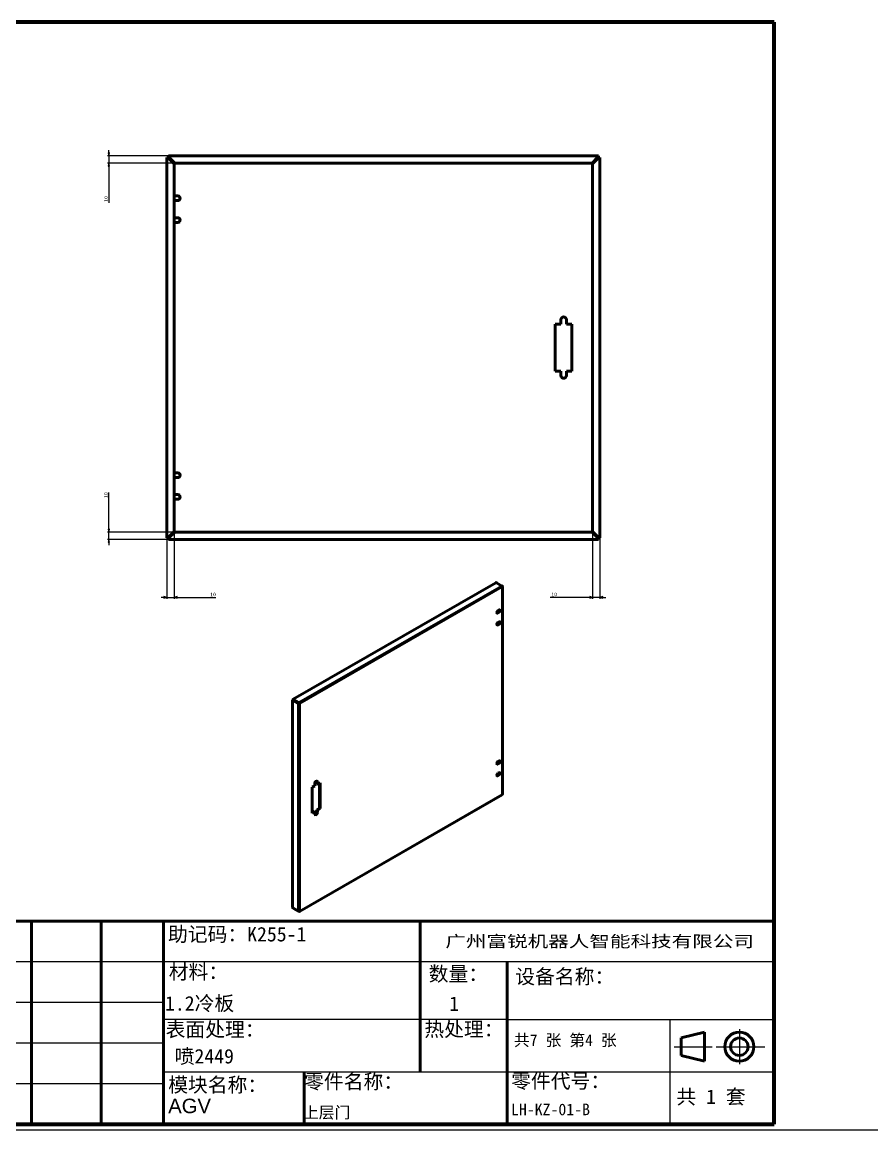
# Model space of a CAD drawing. Header units: millimetres. Extents: x 2989 to 98346, y -14444 to 9701.
# Drawn here: x 9548 to 10719, y 6378 to 7906 of the extents above; entities that cross this region are included whole.
import ezdxf
from ezdxf.enums import TextEntityAlignment as Align

# ---------------------------------------------------------------- set-up
doc = ezdxf.new("R2010")
doc.units = ezdxf.units.MM
for name, color, linetype, lineweight in [('可见 (ISO)', 7, 'Continuous', 50), ('可见窄的 (ISO)', 7, 'Continuous', 35), ('图框 (ISO)', 7, 'Continuous', 70), ('标题 (ISO)', 7, 'Continuous', 50), ('符号 (ISO)', 7, 'Continuous', 25)]:
    doc.layers.add(name, color=color, linetype=linetype, lineweight=lineweight)
doc.layers.add('尺寸 (ISO)', color=5, linetype='Continuous', lineweight=25, true_color=0x0000ff)
doc.styles.add('文本样式126', font='simfang.ttf', dxfattribs={"width": 1.3})
doc.styles.add('文本样式19', font='tahoma.ttf')
doc.styles.add('文本样式91', font='simfang.ttf')
doc.styles.add('注释文本 (ISO)', font='simfang.ttf')
doc.dimstyles.new('默认 (GB)', dxfattribs={"dimscale": 2, "dimtxt": 2.5, "dimasz": 2, "dimexe": 1, "dimexo": 0, "dimgap": 0.75, "dimtad": 1, "dimtoh": 1, "dimrnd": 1e-08, "dimdsep": 46, "dimtxsty": '注释文本 (ISO)', "dimblk": 'Filled-2', "dimcen": 0.09, "dimdle": 10, "dimclrd": 256, "dimclre": 256, "dimclrt": 256, "dimaunit": 1, "dimadec": 3, "dimazin": 2, "dimtfac": 0.52, "dimtmove": 0, "dimatfit": 3, "dimldrblk": 'Filled-1', "dimfxl": 0, "dimtolj": 1, "dimlwd": -1, "dimlwe": -1, "dimarcsym": 0})

# ---------------------------------------------------------------- blocks, each defined once
blk = doc.blocks.new('图框 A3-A4')
at = {"layer": '图框 (ISO)'}
for p, q in [((287, 200), (10, 200)), ((10, 200), (10, 10)), ((287, 10), (287, 200)), ((10, 10), (287, 10))]:
    blk.add_line(p, q, dxfattribs=at)
blk = doc.blocks.new('标题栏 GB1')
at = {"layer": '标题 (ISO)'}
for p, q in [((194.57, 65.23), (194.57, 72.23)), ((194.57, 72.23), (378.57, 72.23)), ((206.57, 65.23), (206.57, 72.23)), ((222.57, 65.23), (222.57, 72.23)), ((234.57, 65.23), (234.57, 72.23)), ((250.57, 65.23), (250.57, 72.23)), ((262.57, 65.23), (262.57, 72.23)), ((273.31, 65.23), (273.31, 72.23)), ((317.57, 65.23), (317.57, 72.23)), ((378.57, 72.23), (378.57, 65.23)), ((194.57, 37.23), (194.57, 65.23)), ((206.57, 37.23), (206.57, 65.23)), ((222.57, 44.23), (222.57, 65.23)), ((234.57, 37.23), (234.57, 65.23)), ((250.57, 37.23), (250.57, 65.23)), ((262.57, 37.23), (262.57, 65.23)), ((273.31, 65.23), (273.31, 37.23)), ((317.57, 55.23), (317.57, 65.23)), ((378.57, 65.23), (378.57, 37.23)), ((317.57, 55.23), (317.57, 46.23)), ((366.57, 53.06), (362.57, 52.06)), ((362.57, 52.06), (362.57, 49.06)), ((366.57, 48.06), (366.57, 53.06)), ((362.57, 49.06), (366.57, 48.06)), ((297.57, 46.23), (297.57, 37.23)), ((222.57, 44.23), (222.57, 37.23)), ((378.57, 37.23), (194.57, 37.23))]:
    blk.add_line(p, q, dxfattribs=at)
at = {"layer": '标题 (ISO)', "lineweight": 25}
for p, q in [((194.57, 65.23), (273.31, 65.23)), ((273.31, 65.23), (378.57, 65.23)), ((194.57, 58.23), (273.31, 58.23)), ((332.57, 55.23), (273.31, 55.23)), ((332.57, 55.23), (378.57, 55.23)), ((360.57, 55.23), (360.57, 46.23)), ((372.58, 53.56), (372.58, 47.56)), ((194.57, 51.23), (273.31, 51.23)), ((361.32, 50.56), (367.88, 50.56)), ((368.55, 50.56), (370.07, 50.56)), ((370.07, 50.56), (376.97, 50.56)), ((273.31, 46.23), (378.57, 46.23)), ((360.57, 46.23), (360.57, 37.23)), ((194.57, 44.23), (273.31, 44.23))]:
    blk.add_line(p, q, dxfattribs=at)
at = {"layer": '标题 (ISO)', "lineweight": 50}
blk.add_line((332.57, 65.23), (332.57, 37.23), dxfattribs=at)
at = {"layer": '标题 (ISO)'}
for radius in [2.5, 1.5]:
    blk.add_circle((372.57, 50.56), radius, dxfattribs=at)
at = {"layer": '标题 (ISO)', "style": '文本样式126', "width": 1.3}
blk.add_text('广州富锐机器人智能科技有限公司', height=2, dxfattribs=at).set_placement((348.5, 68.73), align=Align.MIDDLE_CENTER)
at = {"layer": '标题 (ISO)', "char_height": 2.5, "style": '注释文本 (ISO)'}
for s, insert, attachment_point in [('\\f仿宋|b0|i0;设计', (195.38, 70.83), 1), ('张成安', (206.66, 71.05), 1), ('\\f仿宋|b0|i0;标准化', (234.57, 71.28), 1), ('助记码：K255-1', (274.11, 71.21), 1), ('\\f仿宋|b0|i0;材料：', (274.24, 64.72), 1), ('\\f仿宋|b0|i0;绘图', (195.35, 64.28), 1), ('张成安', (206.92, 63.22), 1), ('\\f仿宋|b0|i0;数量：', (319.04, 64.37), 1), ('\\f仿宋|b0|i0;审核', (195.48, 57.07), 1), ('\\f仿宋|b0|i0;热处理：', (318.29, 54.82), 1), ('\\f仿宋|b0|i0;零件名称：', (297.57, 45.8), 1), ('\\f仿宋|b0|i0;零件代号：', (333.25, 45.9), 1), ('\\f仿宋|b0|i0;批准', (242.57, 40.73), 5)]:
    blk.add_mtext(s, dxfattribs=dict(at, insert=insert, attachment_point=attachment_point))
at = {"layer": '标题 (ISO)', "char_height": 2.5, "attachment_point": 1, "style": '注释文本 (ISO)'}
for s, insert, line_spacing_factor in [('设备名称：\\P', (333.96, 63.91), 0.856364), ('模块名称：\\P\\fArial|b0|i0;\\H2.5000;AGV', (274.14, 45.23), 0.872369)]:
    blk.add_mtext(s, dxfattribs=dict(at, insert=insert, line_spacing_factor=line_spacing_factor))
at = {"layer": '标题 (ISO)', "attachment_point": 1, "style": '注释文本 (ISO)'}
for s, insert, char_height, width in [('\\f仿宋|b0|i0;表面处理：', (273.7, 54.78), 2.5, 18.7135), ('\\f仿宋|b0|i0;\\H2.0000;共7 张 第4 张', (333.72, 52.69), 2, 27.2374), ('\\f仿宋|b0|i0;工艺', (195.45, 42.85), 2.5, 7.4854), ('  共 1 套', (358.32, 43.18), 2.5, 17.7919)]:
    blk.add_mtext(s, dxfattribs=dict(at, insert=insert, char_height=char_height, width=width))
at = {"layer": '标题 (ISO)'}
for tag, p, height, style in [('材料_001', (273.59, 56.78), 2.5, '注释文本 (ISO)'), ('零件代号_001', (297.34, 38.16), 2, '文本样式91'), ('描述_001', (333.22, 38.74), 2, '文本样式91')]:
    blk.add_attdef(tag, p, '', height=height, dxfattribs=dict(at, style=style))
at = {"layer": '标题 (ISO)', "style": '文本样式91'}
blk.add_attdef('热处理', text='', height=2, dxfattribs=at).set_placement((318.2, 50.63), align=Align.TOP_LEFT)
at = {"layer": '标题 (ISO)', "style": '文本样式19'}
for tag, p in [('工程核准人', (256.57, 40.73)), ('工程批准日期', (267.94, 40.73))]:
    blk.add_attdef(tag, text='', height=1, dxfattribs=at).set_placement(p, align=Align.MIDDLE_CENTER)
blk = doc.blocks.new('Filled-2')
at = {"color": 0}
for p, q in [((0, 0), (-1, 0.25)), ((-1, 0.25), (-1, -0.25)), ((-1, 0), (0, 0)), ((-1, -0.25), (0, 0))]:
    blk.add_line(p, q, dxfattribs=at)
at = {"color": 0, "flags": 128}
blk.add_lwpolyline([(-1, -0.25), (0, 0), (-1, 0.25), (-1, -0.25)], dxfattribs=at)
at = {"color": 0}
blk.add_solid([(-1, -0.25), (0, 0), (-1, 0.25), (-1, -0.25)], dxfattribs=at)
blk = doc.blocks.new('*D52')
at = {"layer": 'Defpoints', "color": 0, "transparency": 16777216}
for p in [(9757.4, 7203.5), (9747.4, 7194.7), (9747.4, 7112.6)]:
    blk.add_point(p, dxfattribs=at)
at = {"layer": '尺寸 (ISO)', "transparency": 16777216}
for p, q in [((9757.4, 7203.5), (9757.4, 7110.6)), ((9747.4, 7194.7), (9747.4, 7110.6)), ((9743.4, 7112.6), (9739.4, 7112.6)), ((9747.4, 7112.6), (9757.4, 7112.6)), ((9761.4, 7112.6), (9814.9, 7112.6))]:
    blk.add_line(p, q, dxfattribs=at)
at = {"layer": '尺寸 (ISO)', "transparency": 16777216, "xscale": 4, "yscale": 4, "zscale": 4}
blk.add_blockref('Filled-2', (9747.4, 7112.6), dxfattribs=at)
at = {"layer": '尺寸 (ISO)', "transparency": 16777216, "xscale": 4, "yscale": 4, "zscale": 4, "rotation": 180}
blk.add_blockref('Filled-2', (9757.4, 7112.6), dxfattribs=at)
at = {"layer": '尺寸 (ISO)', "transparency": 16777216, "insert": (9807.2, 7119.2), "char_height": 5, "attachment_point": 1, "style": '注释文本 (ISO)'}
blk.add_mtext('\\A1;10', dxfattribs=at)
blk = doc.blocks.new('Filled-1')
at = {"color": 0}
for p, q in [((0, 0), (-1, 0.125)), ((-1, 0.125), (-1, -0.125)), ((-1, 0), (0, 0)), ((-1, -0.125), (0, 0))]:
    blk.add_line(p, q, dxfattribs=at)
at = {"color": 0, "flags": 128}
blk.add_lwpolyline([(-1, -0.125), (0, 0), (-1, 0.125), (-1, -0.125)], dxfattribs=at)
at = {"color": 0}
blk.add_solid([(-1, -0.125), (0, 0), (-1, 0.125), (-1, -0.125)], dxfattribs=at)
blk = doc.blocks.new('*D53')
at = {"layer": 'Defpoints', "color": 0, "transparency": 16777216}
for p in [(9758.3, 7202.6), (9667.4, 7192.6), (9749.5, 7192.6)]:
    blk.add_point(p, dxfattribs=at)
at = {"layer": '尺寸 (ISO)', "transparency": 16777216}
for p, q in [((9667.4, 7206.6), (9667.4, 7257.4)), ((9758.3, 7202.6), (9665.4, 7202.6)), ((9667.4, 7192.6), (9667.4, 7202.6)), ((9749.5, 7192.6), (9665.4, 7192.6)), ((9667.4, 7188.6), (9667.4, 7184.6))]:
    blk.add_line(p, q, dxfattribs=at)
at = {"layer": '尺寸 (ISO)', "transparency": 16777216, "xscale": 4, "yscale": 4, "zscale": 4}
for p, rotation in [((9667.4, 7202.6), 270), ((9667.4, 7192.6), 90)]:
    blk.add_blockref('Filled-2', p, dxfattribs=dict(at, rotation=rotation))
at = {"layer": '尺寸 (ISO)', "transparency": 16777216, "insert": (9660.9, 7249.8), "char_height": 5, "attachment_point": 1, "rotation": 90, "style": '注释文本 (ISO)'}
blk.add_mtext('\\A1;10', dxfattribs=at)
blk = doc.blocks.new('*D54')
at = {"layer": 'Defpoints', "color": 0, "transparency": 16777216}
for p in [(10334.4, 7203.5), (10344.4, 7194.7), (10344.4, 7112.6)]:
    blk.add_point(p, dxfattribs=at)
at = {"layer": '尺寸 (ISO)', "transparency": 16777216}
for p, q in [((10334.4, 7203.5), (10334.4, 7110.6)), ((10344.4, 7194.7), (10344.4, 7110.6)), ((10330.4, 7112.6), (10276, 7112.6)), ((10344.4, 7112.6), (10334.4, 7112.6)), ((10348.4, 7112.6), (10352.4, 7112.6))]:
    blk.add_line(p, q, dxfattribs=at)
at = {"layer": '尺寸 (ISO)', "transparency": 16777216, "xscale": 4, "yscale": 4, "zscale": 4}
blk.add_blockref('Filled-2', (10334.4, 7112.6), dxfattribs=at)
at = {"layer": '尺寸 (ISO)', "transparency": 16777216, "xscale": 4, "yscale": 4, "zscale": 4, "rotation": 180}
blk.add_blockref('Filled-2', (10344.4, 7112.6), dxfattribs=at)
at = {"layer": '尺寸 (ISO)', "transparency": 16777216, "insert": (10277.5, 7119.2), "char_height": 5, "attachment_point": 1, "style": '注释文本 (ISO)'}
blk.add_mtext('\\A1;10', dxfattribs=at)
blk = doc.blocks.new('*D55')
at = {"layer": 'Defpoints', "color": 0, "transparency": 16777216}
for p in [(9749.5, 7721.6), (9667.4, 7711.6), (9758.3, 7711.6)]:
    blk.add_point(p, dxfattribs=at)
at = {"layer": '尺寸 (ISO)', "transparency": 16777216}
for p, q in [((9749.5, 7721.6), (9665.4, 7721.6)), ((9667.4, 7725.6), (9667.4, 7729.6)), ((9667.4, 7721.6), (9667.4, 7711.6)), ((9758.3, 7711.6), (9665.4, 7711.6)), ((9667.4, 7707.6), (9667.4, 7656.8))]:
    blk.add_line(p, q, dxfattribs=at)
at = {"layer": '尺寸 (ISO)', "transparency": 16777216, "xscale": 4, "yscale": 4, "zscale": 4}
for p, rotation in [((9667.4, 7721.6), 270), ((9667.4, 7711.6), 90)]:
    blk.add_blockref('Filled-2', p, dxfattribs=dict(at, rotation=rotation))
at = {"layer": '尺寸 (ISO)', "transparency": 16777216, "insert": (9660.9, 7658.3), "char_height": 5, "attachment_point": 1, "rotation": 90, "style": '注释文本 (ISO)'}
blk.add_mtext('\\A1;10', dxfattribs=at)

msp = doc.modelspace()

# ---------------------------------------------------------------- linework, layer by layer
msp.add_line((2988.9631, 6378.0578), (54625.9527, 6378.0578))
at = {"layer": '可见 (ISO)'}
for p, q in [((9747.4109, 7719.5699), (9748.6109, 7719.5699)), ((9747.4109, 7194.6669), (9747.4109, 7719.5699)), ((9748.6109, 7719.5699), (9749.8109, 7718.3699)), ((9749.8109, 7719.2184), (9748.9623, 7719.2184)), ((9749.4594, 7720.4184), (9749.4594, 7721.6184)), ((9749.4594, 7721.6184), (10342.3623, 7721.6184)), ((9749.4594, 7720.4184), (9750.6594, 7719.2184)), ((9749.8109, 7719.2184), (9749.8109, 7720.0669)), ((9749.8109, 7718.3699), (9757.4109, 7710.7699)), ((9758.2594, 7711.6184), (9750.6594, 7719.2184)), ((10341.1623, 7719.2184), (10333.5623, 7711.6184)), ((10334.4109, 7710.7699), (10342.0109, 7718.3699)), ((10342.3623, 7720.4184), (10341.1623, 7719.2184)), ((10342.0109, 7719.2184), (10342.0109, 7720.0669)), ((10343.2109, 7719.5699), (10342.0109, 7718.3699)), ((10342.0109, 7719.2184), (10342.8594, 7719.2184)), ((10342.3623, 7721.6184), (10342.3623, 7720.4184)), ((10343.2109, 7719.5699), (10344.4109, 7719.5699)), ((10344.4109, 7719.5699), (10344.4109, 7194.6669)), ((9757.4109, 7710.7699), (9757.4109, 7203.4669)), ((10333.5623, 7711.6184), (9758.2594, 7711.6184)), ((10334.4109, 7203.4669), (10334.4109, 7710.7699)), ((9759.4109, 7666.3684), (9762.4109, 7666.3684)), ((9762.4109, 7659.8684), (9759.4109, 7659.8684)), ((9759.4109, 7636.3684), (9762.4109, 7636.3684)), ((9762.4109, 7629.8684), (9759.4109, 7629.8684)), ((10282.9109, 7489.6184), (10290.6609, 7489.6184)), ((10282.9109, 7424.6184), (10282.9109, 7489.6184)), ((10290.6609, 7489.6184), (10290.6609, 7495.6184)), ((10298.1609, 7495.6184), (10298.1609, 7489.6184)), ((10298.1609, 7489.6184), (10305.9109, 7489.6184)), ((10305.9109, 7489.6184), (10305.9109, 7424.6184)), ((10290.6609, 7424.6184), (10282.9109, 7424.6184)), ((10290.6609, 7418.6184), (10290.6609, 7424.6184)), ((10305.9109, 7424.6184), (10298.1609, 7424.6184)), ((10298.1609, 7424.6184), (10298.1609, 7418.6184)), ((9759.4109, 7284.3684), (9762.4109, 7284.3684)), ((9762.4109, 7277.8684), (9759.4109, 7277.8684)), ((9759.4109, 7254.3684), (9762.4109, 7254.3684)), ((9762.4109, 7247.8684), (9759.4109, 7247.8684)), ((9757.4109, 7203.4669), (9749.8109, 7195.8669)), ((9750.6594, 7195.0184), (9758.2594, 7202.6184)), ((9758.2594, 7202.6184), (10333.5623, 7202.6184)), ((10333.5623, 7202.6184), (10341.1623, 7195.0184)), ((10342.0109, 7195.8669), (10334.4109, 7203.4669)), ((9748.6109, 7194.6669), (9747.4109, 7194.6669)), ((9748.6109, 7194.6669), (9749.8109, 7195.8669)), ((9749.8109, 7195.0184), (9748.9623, 7195.0184)), ((9749.4594, 7193.8184), (9750.6594, 7195.0184)), ((9749.4594, 7192.6184), (9749.4594, 7193.8184)), ((10342.3623, 7192.6184), (9749.4594, 7192.6184)), ((9749.8109, 7195.0184), (9749.8109, 7194.1699)), ((10342.3623, 7193.8184), (10341.1623, 7195.0184)), ((10343.2109, 7194.6669), (10342.0109, 7195.8669)), ((10342.0109, 7195.0184), (10342.8594, 7195.0184)), ((10342.0109, 7195.0184), (10342.0109, 7194.1699)), ((10342.3623, 7193.8184), (10342.3623, 7192.6184)), ((10344.4109, 7194.6669), (10343.2109, 7194.6669)), ((10200.7511, 7132.8298), (9921.5838, 6972.068)), ((10201.7144, 7132.8463), (10208.8798, 7128.72)), ((10208.8798, 7128.72), (10208.7141, 7128.6246)), ((10208.8798, 7128.5151), (10208.8798, 7128.72)), ((10209.8455, 7128.1596), (10208.8798, 7128.7157)), ((10209.4285, 7127.9195), (10209.8455, 7128.1596)), ((10209.5157, 7127.7781), (10209.8455, 7127.968)), ((10209.8455, 7127.968), (10209.8455, 7128.1596)), ((10210.3141, 6841.6111), (10210.3141, 7127.3165)), ((10203.3401, 7091.2227), (10204.7543, 7092.0371)), ((10203.9058, 7094.4397), (10205.32, 7095.2541)), ((10205.32, 7091.7114), (10203.9058, 7090.897)), ((10203.3401, 7074.8718), (10204.7543, 7075.6862)), ((10203.9058, 7078.0887), (10205.32, 7078.9031)), ((10205.32, 7075.3604), (10203.9058, 7074.546)), ((9920.783, 6970.6819), (9920.783, 6684.9764)), ((9921.5799, 6970.6819), (9921.2516, 6970.871)), ((9921.2516, 6970.222), (9928.417, 6966.0957)), ((9922.2173, 6971.238), (9921.6516, 6971.5638)), ((9921.6516, 6971.5638), (9925.2343, 6969.4847)), ((9928.9827, 6966.4215), (9921.8173, 6970.5477)), ((9929.3827, 6967.7683), (9922.2173, 6971.8946)), ((9929.3827, 6967.1143), (9922.2173, 6971.2405)), ((9922.2173, 6971.238), (9925.8, 6969.1589)), ((9925.8, 6969.1589), (9925.2343, 6969.4847)), ((9925.8, 6969.1589), (9925.8161, 6969.1682)), ((9928.9827, 6966.4215), (9928.417, 6966.0957)), ((9928.9827, 6966.2299), (9928.417, 6965.9042)), ((9928.417, 6966.0957), (9928.417, 6965.9042)), ((9928.9827, 6966.2299), (9928.9827, 6966.4215)), ((9929.5484, 6967.8637), (9929.3827, 6967.7683)), ((9929.3827, 6967.1143), (9929.3827, 6967.7683)), ((9929.5484, 6967.2097), (9929.3827, 6967.1143)), ((9929.5484, 6967.2097), (9929.5484, 6967.8637)), ((9930.114, 6966.2299), (9930.6797, 6965.9042)), ((10203.3401, 6883.0207), (10204.7543, 6883.8351)), ((10203.9058, 6886.2377), (10205.32, 6887.0521)), ((10205.32, 6883.5094), (10203.9058, 6882.695)), ((10203.3401, 6866.6698), (10204.7543, 6867.4842)), ((10203.9058, 6869.8867), (10205.32, 6870.7011)), ((10205.32, 6867.1584), (10203.9058, 6866.344)), ((9947.6974, 6850.5648), (9951.3508, 6852.6686)), ((9947.6974, 6815.1377), (9947.6974, 6850.5648)), ((9951.3508, 6852.6686), (9951.3508, 6855.9388)), ((9954.3207, 6855.0304), (9954.3207, 6858.3006)), ((9954.8863, 6854.7046), (9954.3207, 6855.0304)), ((9954.8863, 6857.9748), (9954.8863, 6854.7046)), ((9954.8863, 6854.7046), (9958.5397, 6856.8085)), ((9957.974, 6821.7072), (9957.974, 6856.4827)), ((9958.5397, 6856.8085), (9958.5397, 6821.3814)), ((9930.3468, 6679.4637), (10209.5126, 6840.2245)), ((9947.6974, 6815.7893), (9950.7851, 6817.5673)), ((9951.3508, 6817.2416), (9947.6974, 6815.1377)), ((9951.3508, 6817.2416), (9950.7851, 6817.5673)), ((9951.3508, 6813.9714), (9951.3508, 6817.2416)), ((9954.3207, 6819.6033), (9957.974, 6821.7072)), ((9954.3207, 6819.6033), (9954.8863, 6819.2776)), ((9954.3207, 6816.3331), (9954.3207, 6819.6033)), ((9958.5397, 6821.3814), (9954.8863, 6819.2776)), ((9954.8863, 6819.2776), (9954.8863, 6816.0074)), ((9958.5397, 6821.3814), (9957.974, 6821.7072)), ((9928.417, 6680.0071), (9921.2516, 6684.1334)), ((9922.2173, 6683.573), (9929.3827, 6679.4467)), ((9928.417, 6680.1987), (9928.417, 6680.0071)), ((9928.5956, 6680.11), (9928.417, 6680.0071)), ((9929.3827, 6679.9338), (9929.3827, 6679.4467)), ((9929.3827, 6679.4467), (9929.5484, 6679.5421)), ((9929.5484, 6679.9288), (9929.5484, 6679.5421))]:
    msp.add_line(p, q, dxfattribs=at)
for centre, radius, start, end in [((9759.4109, 7663.1184), 3.25, 90, 127.9798724), ((9759.4109, 7663.1184), 3.25, 232.0201276, 270), ((9762.4109, 7663.1184), 3.25, 270, 90), ((9759.4109, 7633.1184), 3.25, 90, 127.9798724), ((9759.4109, 7633.1184), 3.25, 232.0201276, 270), ((9762.4109, 7633.1184), 3.25, 270, 90), ((10294.4109, 7495.6184), 3.75, 0, 180), ((10294.4109, 7418.6184), 3.75, 180, 0), ((9759.4109, 7281.1184), 3.25, 90, 127.9798724), ((9759.4109, 7281.1184), 3.25, 232.0201276, 270), ((9762.4109, 7281.1184), 3.25, 270, 90), ((9759.4109, 7251.1184), 3.25, 90, 127.9798724), ((9759.4109, 7251.1184), 3.25, 232.0201276, 270), ((9762.4109, 7251.1184), 3.25, 270, 90)]:
    msp.add_arc(centre, radius, start, end, dxfattribs=at)
for centre, major_axis, ratio, start_param, end_param in [((10208.7141, 7127.3165), (0.7985, -1.3865), 0.578093116, 0.787331872, 2.358128199), ((10208.7141, 7127.3165), (1.6, 0), 0.575861701, 5.497787144, 7.068583471), ((10203.9058, 7092.6683), (-1.0812, -1.8776), 0.578093116, 3.925057109, 7.066649762), ((10203.3401, 7092.9941), (-1.0812, -1.8776), 0.578093116, 0.263625165, 0.783464455), ((10204.7543, 7093.8085), (1.0812, 1.8776), 0.578093116, 3.925057109, 6.019560142), ((10205.32, 7093.4827), (1.0812, 1.8776), 0.578093116, 3.925057109, 7.066649762), ((10203.9058, 7076.3174), (-1.0812, -1.8776), 0.578093116, 3.925057109, 7.066649762), ((10203.3401, 7076.6431), (-1.0812, -1.8776), 0.578093116, 0.263625165, 0.783464455), ((10204.7543, 7077.4575), (1.0812, 1.8776), 0.578093116, 3.925057109, 6.019560142), ((10205.32, 7077.1318), (1.0812, 1.8776), 0.578093116, 3.925057109, 7.066649762), ((9922.383, 6970.2194), (0.8, -0.4625), 0.001672483, 2.357161381, 3.138714353), ((9922.783, 6970.9123), (0.8, -0.4625), 0.001672483, 2.357161382, 3.927957708), ((9929.5484, 6966.5557), (1.6, 0), 0.575861701, 3.926990817, 5.497787144), ((9929.5484, 6966.5557), (-0.8, 0), 0.575861701, 0.785398163, 2.35619449), ((9929.5484, 6966.5557), (-0.7985, 1.3865), 0.578093116, 3.928924525, 5.499720852), ((9929.5484, 6966.5557), (-0.3992, 0.6933), 0.578093116, 3.928924525, 5.499720852), ((10203.9058, 6884.4663), (-1.0812, -1.8776), 0.578093116, 3.925057109, 7.066649762), ((10203.3401, 6884.7921), (-1.0812, -1.8776), 0.578093116, 0.263625165, 0.783464455), ((10204.7543, 6885.6065), (1.0812, 1.8776), 0.578093116, 3.925057109, 6.019560142), ((10205.32, 6885.2807), (1.0812, 1.8776), 0.578093116, 3.925057109, 7.066649762), ((10203.9058, 6868.1154), (-1.0812, -1.8776), 0.578093116, 3.925057109, 7.066649762), ((10203.3401, 6868.4411), (-1.0812, -1.8776), 0.578093116, 0.263625165, 0.783464455), ((10204.7543, 6869.2555), (1.0812, 1.8776), 0.578093116, 3.925057109, 6.019560142), ((10205.32, 6868.9298), (1.0812, 1.8776), 0.578093116, 3.925057109, 7.066649762), ((9953.1186, 6856.9568), (1.2476, 2.1665), 0.578093116, 5.495853435, 8.637446089), ((9952.5529, 6857.2826), (1.2476, 2.1665), 0.578093116, 5.495853435, 6.055382248), ((10208.7141, 6841.6111), (0.7985, -1.3865), 0.578093116, 0, 0.787331872), ((10208.7141, 6841.6111), (1.6, 0), 0.575861701, 5.497787144, 6.283185307), ((9953.1186, 6814.9894), (-1.2476, -2.1665), 0.578093116, 5.495853435, 8.637446089), ((9952.5529, 6815.3151), (-1.2476, -2.1665), 0.578093116, 0.227803059, 2.354260782), ((9929.5484, 6680.8502), (-1.6, 0), 0.575861701, 0.785398163, 2.35619449), ((9929.5484, 6680.8502), (0.7985, -1.3865), 0.578093116, 5.499720852, 7.070517179)]:
    msp.add_ellipse(centre, major_axis=major_axis, ratio=ratio, start_param=start_param, end_param=end_param, dxfattribs=at)
for points, knots in [([(9747.4109, 7719.5699), (9747.6093, 7719.4706), (9747.907, 7719.3218), (9748.6572, 7718.9467), (9749.0089, 7718.7708), (9749.4097, 7718.5704), (9749.8109, 7718.3699)], [0, 0, 0, 0, 1.069342983, 1.069342983, 1.069342983, 1.570796327, 1.570796327, 1.570796327, 1.570796327]), ([(9750.6594, 7719.2184), (9750.2316, 7720.0739), (9749.8127, 7720.9117), (9749.6071, 7721.3229), (9749.5107, 7721.5157), (9749.4799, 7721.5773), (9749.4594, 7721.6184)], [-1.570796327, -1.570796327, -1.570796327, -1.570796327, -0.501453344, -0.501453344, -0.501453344, 0, 0, 0, 0]), ([(10342.3623, 7721.6184), (10342.2631, 7721.4199), (10342.1142, 7721.1222), (10341.7392, 7720.3721), (10341.5633, 7720.0203), (10341.3629, 7719.6195), (10341.1623, 7719.2184)], [0, 0, 0, 0, 1.069342983, 1.069342983, 1.069342983, 1.570796327, 1.570796327, 1.570796327, 1.570796327]), ([(10342.0109, 7718.3699), (10342.8663, 7718.7976), (10343.7042, 7719.2165), (10344.1154, 7719.4221), (10344.3082, 7719.5185), (10344.3698, 7719.5493), (10344.4109, 7719.5699)], [-1.570796327, -1.570796327, -1.570796327, -1.570796327, -0.501453344, -0.501453344, -0.501453344, 0, 0, 0, 0]), ([(9749.8109, 7195.8669), (9748.9554, 7195.4392), (9748.1176, 7195.0203), (9747.7063, 7194.8146), (9747.5135, 7194.7182), (9747.4519, 7194.6874), (9747.4109, 7194.6669)], [-1.570796327, -1.570796327, -1.570796327, -1.570796327, -0.501453344, -0.501453344, -0.501453344, 0, 0, 0, 0]), ([(9749.4594, 7192.6184), (9749.5586, 7192.8168), (9749.7075, 7193.1145), (9750.0825, 7193.8647), (9750.2584, 7194.2165), (9750.4588, 7194.6172), (9750.6594, 7195.0184)], [0, 0, 0, 0, 1.069342983, 1.069342983, 1.069342983, 1.570796327, 1.570796327, 1.570796327, 1.570796327]), ([(10341.1623, 7195.0184), (10341.5901, 7194.1629), (10342.009, 7193.3251), (10342.2146, 7192.9139), (10342.311, 7192.721), (10342.3418, 7192.6594), (10342.3623, 7192.6184)], [-1.570796327, -1.570796327, -1.570796327, -1.570796327, -0.501453344, -0.501453344, -0.501453344, 0, 0, 0, 0]), ([(10344.4109, 7194.6669), (10344.2124, 7194.7661), (10343.9147, 7194.915), (10343.1645, 7195.2901), (10342.8128, 7195.466), (10342.412, 7195.6663), (10342.0109, 7195.8669)], [0, 0, 0, 0, 1.069342983, 1.069342983, 1.069342983, 1.570796327, 1.570796327, 1.570796327, 1.570796327]), ([(10200.7523, 7132.8269), (10200.8646, 7132.8931), (10200.9821, 7132.9382), (10201.1009, 7132.9583), (10201.3122, 7132.9941), (10201.5253, 7132.9552), (10201.7144, 7132.8463)], [-0.783464455, -0.783464455, -0.783464455, -0.783464455, -0.5014533441, -0.5014533441, -0.5014533441, 0, 0, 0, 0]), ([(9921.2516, 6970.871), (9920.8484, 6970.8719), (9920.6873, 6970.738), (9920.8471, 6970.5348), (9920.922, 6970.4395), (9921.0625, 6970.3309), (9921.2516, 6970.222)], [-1.570796327, -1.570796327, -1.570796327, -1.570796327, -0.501453344, -0.501453344, -0.501453344, 0, 0, 0, 0]), ([(9921.4651, 6970.6881), (9921.4658, 6970.688), (9921.467, 6970.6878), (9921.4782, 6970.6864), (9921.4933, 6970.6848), (9921.533, 6970.6826), (9921.5563, 6970.6819), (9921.583, 6970.6819)], [0.0973602424, 0.0973602424, 0.0973602424, 0.0973602424, 0.10812495254, 0.10812495254, 0.12982806358, 0.12982806358, 0.14863764483, 0.14863764483, 0.14863764483, 0.14863764483]), ([(9922.2173, 6971.8946), (9921.814, 6972.1268), (9921.536, 6972.1512), (9921.519, 6971.9558), (9921.511, 6971.8641), (9921.5571, 6971.728), (9921.6516, 6971.5638)], [0, 0, 0, 0, 1.069342983, 1.069342983, 1.069342983, 1.570796327, 1.570796327, 1.570796327, 1.570796327]), ([(9921.983, 6971.3747), (9921.9646, 6971.4066), (9921.9483, 6971.4316), (9921.9276, 6971.4613), (9921.9242, 6971.4655), (9921.9219, 6971.4684)], [0, 0, 0, 0, 0.02641130371, 0.02641130371, 0.04962072793, 0.04962072793, 0.04962072793, 0.04962072793])]:
    msp.add_open_spline(points, degree=3, knots=knots, dxfattribs=at)
for points in [[(9921.2516, 6684.1334), (9920.9554, 6684.3039), (9920.7899, 6684.6175), (9920.7862, 6684.9779)], [(9922.1436, 6683.6198), (9922.1677, 6683.603), (9922.1923, 6683.5874), (9922.2173, 6683.573)]]:
    msp.add_open_spline(points, degree=3, dxfattribs=at)
at = {"layer": '可见窄的 (ISO)'}
for p, q in [((10201.7144, 7132.8463), (9922.2173, 6971.8946)), ((9929.5484, 6967.8637), (10208.7141, 7128.6246)), ((10209.8455, 7126.665), (9930.6797, 6965.9042)), ((10209.8455, 6840.9596), (10209.8455, 7126.665)), ((10203.9058, 7090.897), (10203.3401, 7091.2227)), ((10205.32, 7091.7114), (10204.7543, 7092.0371)), ((10203.9058, 7074.546), (10203.3401, 7074.8718)), ((10205.32, 7075.3604), (10204.7543, 7075.6862)), ((9921.8173, 6970.5477), (9921.2516, 6970.222)), ((9921.2516, 6970.222), (9921.2516, 6684.1334)), ((9922.2173, 6971.8946), (9922.2173, 6971.2405)), ((9922.2195, 6971.2393), (9922.2173, 6971.238)), ((9928.417, 6680.1987), (9928.417, 6965.9042)), ((9930.6797, 6965.9042), (9930.6797, 6680.1987)), ((10203.9058, 6882.695), (10203.3401, 6883.0207)), ((10205.32, 6883.5094), (10204.7543, 6883.8351)), ((10203.9058, 6866.344), (10203.3401, 6866.6698)), ((10205.32, 6867.1584), (10204.7543, 6867.4842)), ((9954.8863, 6857.9748), (9954.3207, 6858.3006)), ((9930.6797, 6680.1987), (10209.8455, 6840.9596)), ((9954.8863, 6816.0074), (9954.3207, 6816.3331)), ((9922.2173, 6683.5773), (9922.2173, 6683.573))]:
    msp.add_line(p, q, dxfattribs=at)

# ---------------------------------------------------------------- block references
at = {"xscale": 8, "yscale": 8, "zscale": 8}
msp.add_blockref('图框 A3-A4', (8288.6905, 6306.0986), dxfattribs=at)
ref = msp.add_blockref('标题栏 GB1', (7556.1214, 6088.297), dxfattribs=dict(xscale=8, yscale=8, zscale=8))
ref.add_attrib('零件代号_001', '上层门', (9934.9534, 6394.0734), dxfattribs={"layer": '标题 (ISO)', "height": 16, "style": '文本样式91'})
ref.add_attrib('描述_001', 'LH-KZ-01-B', (10221.9042, 6398.2166), dxfattribs={"layer": '标题 (ISO)', "height": 16, "style": '文本样式91'})
ref.add_attrib('材料_001', '1.2冷板', (9744.8494, 6542.5595), dxfattribs={"layer": '标题 (ISO)', "height": 20, "style": '注释文本 (ISO)'})

# ---------------------------------------------------------------- texts
at = {"layer": '符号 (ISO)', "insert": (10136.6905, 6562.0986), "char_height": 20, "attachment_point": 1, "style": '注释文本 (ISO)'}
msp.add_mtext('{1}', dxfattribs=at)
at = {"layer": '符号 (ISO)', "insert": (9758.1888, 6489.6038), "char_height": 20, "width": 104, "attachment_point": 1, "style": '注释文本 (ISO)'}
msp.add_mtext('{喷2449}', dxfattribs=at)

# ---------------------------------------------------------------- dimensions: what is measured, and where the dimension line sits
at = {"layer": '尺寸 (ISO)'}
for base, p1, p2, angle, picture, middle in [((9667.4109, 7711.6184), (9749.4594, 7721.6184), (9758.2594, 7711.6184), 270, '*D55', (9667.4109, 7661.3898)), ((9667.4109, 7192.6184), (9758.2594, 7202.6184), (9749.4594, 7192.6184), 270, '*D53', (9667.4109, 7252.847)), ((9747.4109, 7112.6184), (9757.4109, 7203.4669), (9747.4109, 7194.6669), 180, '*D52', (9810.2988, 7112.6184))]:
    dim = msp.add_linear_dim(base=base, p1=p1, p2=p2, angle=angle, dimstyle='默认 (GB)', override={"dimtoh": 0, "dimdec": 2, "dimtp": 0, "dimtm": 0, "dimtdec": 2, "dimtofl": 1, "dimatfit": 1}, dxfattribs=at)
    dim.commit()
    dim.dimension.update_dxf_attribs({"geometry": picture, "text_midpoint": middle, "dimtype": 160})
dim = msp.add_linear_dim(base=(10344.4109, 7112.6184), p1=(10334.4109, 7203.4669), p2=(10344.4109, 7194.6669), dimstyle='默认 (GB)', override={"dimtoh": 0, "dimdec": 2, "dimtp": 0, "dimtm": 0, "dimtdec": 2, "dimtofl": 1, "dimatfit": 1}, dxfattribs=at)
dim.commit()
dim.dimension.update_dxf_attribs({"geometry": '*D54', "text_midpoint": (10280.5441, 7112.6184), "dimtype": 160})

doc.saveas('drawing.dxf')
